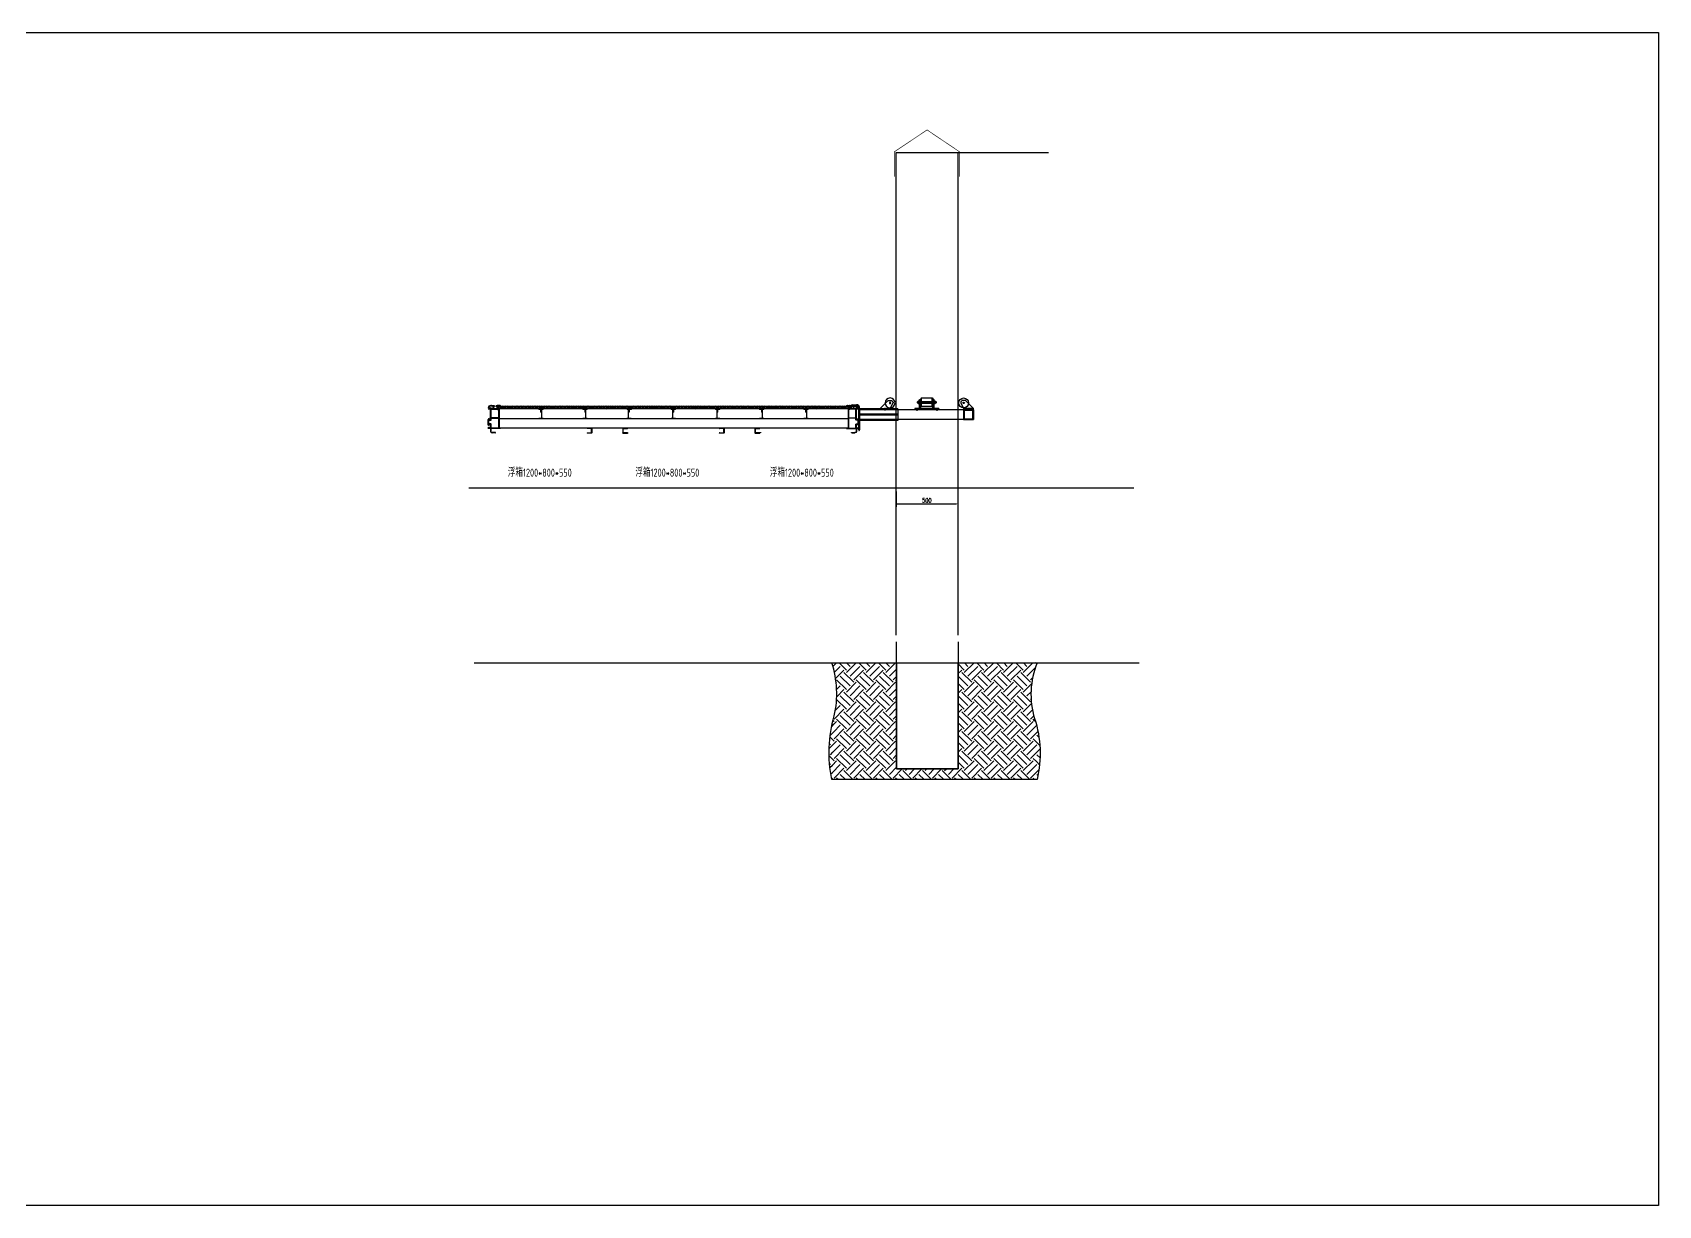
# Model space of a CAD drawing. Header units: millimetres. Extents: x -1714232 to -1367445, y 901519 to 1531173.
# Drawn here: x -1673638 to -1660472, y 914755 to 924259 of the extents above; entities that cross this region are included whole.
import ezdxf

# ---------------------------------------------------------------- set-up
doc = ezdxf.new("R2010")
doc.units = ezdxf.units.MM
doc.header["$LTSCALE"] = 1000
for name, pattern in [('( Border )', [21, 6, -3, 6, -3, 0, -3]), ('CENTER2', [28.575, 19.05, -3.175, 3.175, -3.175]), ('DASHED2', [9.525, 6.35, -3.175])]:
    doc.linetypes.add(name, pattern=pattern)
doc.layers.get('0').update_dxf_attribs({"linetype": 'CONTINUOUS'})
doc.layers.get('DEFPOINTS').update_dxf_attribs({"linetype": 'CONTINUOUS'})
for name, color, linetype in [('_TCH_MASK', 7, 'CONTINUOUS'), ('PUB_DIM', 3, 'CONTINUOUS'), ('ZJ', 251, 'CONTINUOUS'), ('中实线', 1, 'CONTINUOUS'), ('图层5', 6, 'CONTINUOUS'), ('粗实线', 3, 'CONTINUOUS'), ('结构', 1, 'CONTINUOUS')]:
    doc.layers.add(name, color=color, linetype=linetype)
doc.styles.get("Standard").update_dxf_attribs({"font": 'tssdeng.shx', "width": 0.7, "bigfont": 'hztxt.shx'})
doc.styles.add('STANDARD_T3', font='simplex.shx', dxfattribs={"width": 0.7, "bigfont": 'gbcbig.shx'})
doc.dimstyles.new('W&&10', dxfattribs={"dimtxt": 35, "dimasz": 10, "dimexe": 25, "dimexo": 30, "dimgap": 10, "dimtad": 1, "dimdec": 0, "dimzin": 0, "dimdsep": 46, "dimtxsty": 'STANDARD_T3', "dimcen": 0.09, "dimclrd": 1, "dimclre": 1, "dimclrt": 7, "dimazin": 2, "dimtfac": 1, "dimtdec": 0, "dimtix": 1, "dimtmove": 2, "dimatfit": 3, "dimfxl": 100, "dimtolj": 1, "dimtzin": 0, "dimarcsym": 0})

# ---------------------------------------------------------------- blocks, each defined once
blk = doc.blocks.new('A$C49B369EF')
at = {"color": 8}
for p, q in [((4, 203), (21, 203)), ((23, 124), (23, 191))]:
    blk.add_line(p, q, dxfattribs=at)
at = {"color": 3}
for p, q in [((17, 36), (2, 36)), ((19, 34), (19, 12)), ((22, 34), (22, 12)), ((57, 3), (31, 3)), ((58, 2), (58, 1)), ((47, 0), (31, 0)), ((57, 0), (49, 0))]:
    blk.add_line(p, q, dxfattribs=at)
at = {"color": 8, "ltscale": 0.5}
blk.add_arc((21, 201), 2, 0, 90, dxfattribs=at)
at = {"color": 3}
for centre, radius, start, end in [((2, 38), 2, 180, 270), ((17, 34), 2, 0, 90), ((31, 12), 12, 180, 270), ((31, 12), 9, 180, 270), ((57, 2), 1, 0, 90), ((57, 1), 1, 270, 0)]:
    blk.add_arc(centre, radius, start, end, dxfattribs=at)
at = {"color": 3, "ltscale": 0.5}
blk.add_arc((24, 34), 2, 90, 180, dxfattribs=at)
at = {"layer": '中实线', "color": 8, "linetype": 'ByBlock', "ltscale": 0.5}
for p, q in [((4, 203), (4, 203)), ((36, 218), (20, 218)), ((20, 218), (20, 218)), ((23, 199), (23, 201)), ((25, 197), (37, 197)), ((26, 194), (71, 194)), ((39, 199), (39, 215)), ((76, 190), (81, 190)), ((84, 187), (84, 125)), ((4, 76), (4, 101)), ((7, 104), (20, 104)), ((20, 73), (7, 73)), ((23, 107), (23, 117)), ((23, 42), (23, 70)), ((81, 122), (25, 122)), ((25, 119), (81, 119)), ((81, 39), (26, 39)), ((84, 116), (84, 42))]:
    blk.add_line(p, q, dxfattribs=at)
for centre, radius, start, end in [((20, 202), 15.9, 89.8166, 176.4472), ((25, 199), 2, 180, 269.9404), ((26, 191), 3, 90, 180), ((36, 215), 3, 0, 90), ((37, 199), 2, 269.9404, 0), ((71, 192), 2, 11.537, 90), ((76, 193), 3, 191.537, 270), ((81, 187), 3, 0, 90), ((7, 101), 3, 90, 180), ((7, 76), 3, 180, 270), ((20, 107), 3, 270, 0), ((20, 70), 3, 0, 90), ((25, 124), 2, 180, 270), ((25, 117), 2, 90, 180), ((26, 42), 3, 180, 270), ((81, 125), 3, 270, 0), ((81, 116), 3, 0, 90), ((81, 42), 3, 270, 0)]:
    blk.add_arc(centre, radius, start, end, dxfattribs=at)
at = {"layer": '粗实线', "linetype": 'ByBlock', "ltscale": 0.5}
for p, q in [((0, 200), (0, 202)), ((9, 199), (8, 192)), ((17, 200), (10, 200)), ((19, 155), (19, 198)), ((19, 155), (19, 155)), ((19, 111), (19, 154)), ((19, 154), (19, 154)), ((20, 222), (25, 222)), ((25, 222), (22, 222)), ((40, 222), (45, 222)), ((42, 214), (42, 198)), ((44, 215), (50, 215)), ((44, 197), (57, 197)), ((51, 219), (51, 215)), ((57, 197), (57, 197)), ((58, 197), (72, 197)), ((58, 197), (58, 197)), ((65, 215), (65, 219)), ((72, 215), (65, 215)), ((70, 222), (75, 222)), ((73, 198), (73, 214)), ((76, 218), (76, 194)), ((100, 219), (77, 219)), ((77, 193), (86, 193)), ((87, 192), (87, 155)), ((87, 155), (87, 155)), ((87, 154), (87, 154)), ((87, 154), (87, 154)), ((87, 154), (87, 90)), ((90, 222), (93, 222)), ((100, 219), (100, 219)), ((0, 90), (0, 109)), ((0, 89), (0, 90)), ((0, 74), (0, 89)), ((0, 89), (0, 89)), ((0, 64), (0, 74)), ((0, 38), (0, 42)), ((4, 61), (3, 61)), ((3, 47), (4, 47)), ((4, 68), (4, 62)), ((4, 47), (4, 40)), ((18, 69), (5, 69)), ((8, 117), (9, 110)), ((10, 109), (17, 109)), ((19, 55), (19, 68)), ((19, 55), (19, 55)), ((19, 40), (19, 54)), ((19, 54), (19, 54)), ((99, 36), (24, 36)), ((87, 90), (87, 89)), ((87, 89), (87, 89)), ((87, 89), (87, 39)), ((88, 39), (99, 39)), ((100, 38), (100, 37))]:
    blk.add_line(p, q, dxfattribs=at)
at = {"layer": '粗实线', "color": 3, "linetype": 'ByBlock', "ltscale": 0.5}
for p, q in [((5, 39), (18, 39)), ((48, 0), (48, 0)), ((48, 0), (48, 0))]:
    blk.add_line(p, q, dxfattribs=at)
at = {"layer": '粗实线', "linetype": 'ByBlock', "ltscale": 0.5}
for centre, radius, start, end in [((20, 202), 20, 90, 180), ((10, 200), 9.84, 179.7094, 251.9861), ((7, 192), 1, 270, 349.7), ((10, 199), 1, 90, 169.7), ((17, 198), 2, 360, 90), ((19, 154), 0.2, 315, 45), ((19, 155), 0.2, 180, 225), ((19, 154), 0.2, 135, 180), ((44, 214), 1, 90, 180), ((44, 198), 1, 180, 270), ((45, 215), 6.6, 38.3047, 92.8074), ((50, 215), 0.2, 270, 0.2741), ((57, 197), 0.2, 45, 90), ((58, 197), 0.2, 225, 315), ((58, 197), 0.2, 90, 135), ((70, 215), 6.6, 87.1926, 141.6953), ((65, 215), 0.2, 180, 270), ((72, 214), 1, 0, 90), ((72, 198), 1, 270, 0), ((77, 218), 1, 90, 180), ((77, 194), 1, 180, 270), ((86, 192), 1, 0, 90), ((87, 155), 0.2, 315, 0), ((87, 154), 0.2, 135, 225), ((87, 154), 0.2, 360, 45), ((92, 208), 13.8, 54.8394, 92.3815), ((100, 219), 0.2, 270, 0), ((10, 109), 10.1, 110.0422, 179.7055), ((0, 90), 0.2, 180, 225), ((0, 89), 0.2, 135, 180), ((0, 89), 0.2, 315, 45), ((3, 64), 2.5, 180, 270), ((7, 42), 6.6, 128.3047, 182.8074), ((5, 68), 1, 90, 180), ((4, 62), 0.2, 270, 0), ((4, 47), 0.2, 0, 90), ((5, 40), 1, 180, 270), ((7, 117), 1.03, 10.8147, 98.718), ((10, 110), 1, 190.3, 270), ((17, 111), 2, 270, 0), ((18, 68), 1, 0, 90), ((18, 40), 1, 270, 0), ((19, 54), 0.2, 315, 45), ((19, 55), 0.2, 180, 225), ((19, 54), 0.2, 135, 180), ((87, 90), 0.2, 315, 0), ((87, 89), 0.2, 135, 225), ((87, 89), 0.2, 360, 45), ((87, 39), 0.5, 90, 0), ((99, 38), 1, 0, 90), ((99, 37), 1, 270, 0)]:
    blk.add_arc(centre, radius, start, end, dxfattribs=at)
at = {"layer": '粗实线', "color": 3, "linetype": 'ByBlock', "ltscale": 0.5}
for centre, start, end in [((47, 0), 270, 315), ((49, 0), 225, 270), ((48, 0), 45, 135)]:
    blk.add_arc(centre, 0.2, start, end, dxfattribs=at)
at = {"layer": '结构', "color": 3, "linetype": 'ByBlock', "ltscale": 0.5}
for p, q in [((25, 222), (25, 221)), ((25, 221), (26, 222)), ((26, 222), (27, 222)), ((27, 222), (27, 221)), ((27, 221), (28, 222)), ((28, 222), (29, 222)), ((29, 222), (29, 221)), ((29, 221), (30, 222)), ((30, 222), (31, 222)), ((31, 222), (31, 221)), ((31, 221), (32, 222)), ((32, 222), (33, 222)), ((33, 222), (33, 221)), ((33, 221), (34, 222)), ((34, 222), (35, 222)), ((35, 222), (35, 221)), ((35, 221), (36, 222)), ((36, 222), (37, 222)), ((37, 222), (37, 221)), ((37, 221), (38, 222)), ((38, 222), (39, 222)), ((39, 222), (39, 221)), ((39, 221), (40, 222)), ((40, 222), (42, 222)), ((75, 222), (73, 222)), ((76, 221), (75, 222)), ((77, 222), (76, 222)), ((76, 222), (76, 221)), ((78, 221), (77, 222)), ((79, 222), (78, 222)), ((78, 222), (78, 221)), ((80, 221), (79, 222)), ((81, 222), (80, 222)), ((80, 222), (80, 221)), ((82, 221), (81, 222)), ((83, 222), (82, 222)), ((82, 222), (82, 221)), ((84, 221), (83, 222)), ((85, 222), (84, 222)), ((84, 222), (84, 221)), ((86, 221), (85, 222)), ((87, 222), (86, 222)), ((86, 222), (86, 221)), ((88, 221), (87, 222)), ((89, 222), (88, 222)), ((88, 222), (88, 221)), ((90, 221), (89, 222)), ((90, 222), (90, 221))]:
    blk.add_line(p, q, dxfattribs=at)
for centre, start, end in [((25, 222), 45, 90), ((25, 222), 225, 315), ((26, 222), 90, 135), ((27, 222), 45, 90), ((27, 222), 225, 315), ((28, 222), 90, 135), ((29, 222), 45, 90), ((29, 222), 225, 315), ((30, 222), 90, 135), ((31, 222), 45, 90), ((31, 222), 225, 315), ((32, 222), 90, 135), ((33, 222), 45, 90), ((33, 222), 225, 315), ((34, 222), 90, 135), ((35, 222), 45, 90), ((35, 222), 225, 315), ((36, 222), 90, 135), ((37, 222), 45, 90), ((37, 222), 225, 315), ((38, 222), 90, 135), ((39, 222), 45, 90), ((39, 222), 225, 315), ((40, 222), 90, 135), ((75, 222), 45, 90), ((76, 222), 90, 135), ((76, 222), 225, 315), ((77, 222), 45, 90), ((78, 222), 90, 135), ((78, 222), 225, 315), ((79, 222), 45, 90), ((80, 222), 90, 135), ((80, 222), 225, 315), ((81, 222), 45, 90), ((82, 222), 90, 135), ((82, 222), 225, 315), ((83, 222), 45, 90), ((84, 222), 90, 135), ((84, 222), 225, 315), ((85, 222), 45, 90), ((86, 222), 90, 135), ((86, 222), 225, 315), ((87, 222), 45, 90), ((88, 222), 90, 135), ((88, 222), 225, 315), ((89, 222), 45, 90), ((90, 222), 90, 135), ((90, 222), 225, 315)]:
    blk.add_arc(centre, 0.2, start, end, dxfattribs=at)
blk = doc.blocks.new('A$C4B927DFE')
at = {"color": 0, "lineweight": 5}
for p, q in [((-57, 44), (-55, 44)), ((-54, 64), (-54, 66)), ((-41, 67), (-41, 68))]:
    blk.add_line(p, q, dxfattribs=at)
at = {"color": 0, "lineweight": 0, "ltscale": 0.5}
blk.add_arc((-57, 48), 4.07, 190.1528, 265.2718, dxfattribs=at)
at = {"layer": '结构', "color": 0, "linetype": 'ByBlock', "lineweight": 0, "ltscale": 0.5}
for p, q in [((-76, 68), (-76, 67)), ((-60, 69), (-75, 69)), ((-75, 66), (-62, 66)), ((-61, 65), (-61, 47)), ((-57, 64), (-58, 64)), ((-58, 64), (-57, 64)), ((-58, 62), (-57, 63)), ((-57, 62), (-58, 62)), ((-57, 60), (-58, 61)), ((-58, 61), (-57, 61)), ((-57, 59), (-58, 59)), ((-58, 59), (-57, 59)), ((-57, 57), (-58, 57)), ((-58, 57), (-57, 57)), ((-57, 55), (-58, 55)), ((-58, 55), (-57, 55)), ((-58, 53), (-57, 54)), ((-57, 53), (-58, 53)), ((-57, 51), (-58, 52)), ((-58, 52), (-57, 52)), ((-57, 64), (-57, 66)), ((-57, 63), (-57, 64)), ((-57, 61), (-57, 62)), ((-57, 59), (-57, 60)), ((-57, 57), (-57, 59)), ((-57, 55), (-57, 57)), ((-57, 54), (-57, 55)), ((-57, 52), (-57, 53)), ((-57, 53), (-57, 53)), ((-57, 50), (-57, 51)), ((-54, 63), (-54, 64)), ((-54, 64), (-53, 64)), ((-53, 64), (-54, 64)), ((-53, 62), (-54, 63)), ((-54, 62), (-54, 62)), ((-54, 62), (-53, 62)), ((-53, 62), (-54, 61)), ((-54, 62), (-53, 62)), ((-54, 61), (-54, 60)), ((-54, 60), (-53, 60)), ((-53, 60), (-54, 60)), ((-54, 60), (-54, 58)), ((-54, 58), (-53, 58)), ((-53, 58), (-54, 58)), ((-54, 58), (-54, 57)), ((-54, 57), (-53, 56)), ((-53, 56), (-54, 56)), ((-54, 56), (-54, 55)), ((-54, 55), (-53, 54)), ((-53, 54), (-54, 54)), ((-54, 54), (-54, 53)), ((-54, 53), (-53, 53)), ((-53, 53), (-54, 52)), ((-54, 52), (-54, 51)), ((-54, 51), (-53, 51)), ((-53, 51), (-54, 51)), ((-54, 51), (-54, 50)), ((-54, -3), (-54, 43)), ((-51, 69), (-42, 69)), ((-51, -3), (-51, 65)), ((-42, 66), (-50, 66)), ((-76, -5), (-76, -7)), ((-55, -4), (-75, -4)), ((-75, -7), (-41, -7)), ((-41, -4), (-50, -4)), ((-41, -7), (-41, -5))]:
    blk.add_line(p, q, dxfattribs=at)
for centre, radius, start, end in [((-75, 68), 1, 90, 180), ((-75, 67), 1, 180, 270), ((-62, 65), 1, 0, 90), ((-60, 66), 3, 360, 90.0017), ((-56, 50), 1.75, 180, 0), ((-55, 43), 1, 0, 90), ((-51, 66), 3, 89.9983, 180), ((-50, 65), 1, 90, 180), ((-42, 68), 1, 0, 90), ((-42, 67), 1, 270, 360), ((-75, -5), 0.5, 90, 180), ((-75, -7), 0.5, 180, 270), ((-55, -3), 1, 270, 0), ((-50, -3), 1, 180, 270), ((-41, -5), 0.5, 0, 90), ((-41, -7), 0.5, 270, 0)]:
    blk.add_arc(centre, radius, start, end, dxfattribs=at)
blk = doc.blocks.new('555')
at = {"color": 31}
for p, q in [((447974, -94563), (450813, -94563)), ((447974, -94586), (447974, -94563)), ((447974, -94573), (447980, -94567)), ((447984, -94586), (447974, -94576)), ((450813, -94586), (447974, -94586)), ((447994, -94581), (447975, -94563)), ((447975, -94586), (447980, -94581)), ((447987, -94574), (447998, -94563)), ((447994, -94567), (447990, -94563)), ((447990, -94586), (448009, -94567)), ((448013, -94586), (448001, -94574)), ((448023, -94581), (448004, -94563)), ((448004, -94586), (448009, -94581)), ((448023, -94581), (448008, -94566)), ((448008, -94568), (448009, -94567)), ((448008, -94582), (448009, -94581)), ((448013, -94586), (448008, -94581)), ((448016, -94574), (448027, -94563)), ((448016, -94574), (448027, -94563)), ((448023, -94567), (448019, -94563)), ((448023, -94567), (448019, -94563)), ((448019, -94586), (448037, -94567)), ((448019, -94586), (448037, -94567)), ((448042, -94586), (448030, -94574)), ((448042, -94586), (448030, -94574)), ((448052, -94581), (448033, -94563)), ((448052, -94581), (448033, -94563)), ((448033, -94586), (448037, -94581)), ((448033, -94586), (448037, -94581)), ((448044, -94574), (448056, -94563)), ((448052, -94567), (448047, -94563)), ((448052, -94567), (448047, -94563)), ((448047, -94586), (448066, -94567)), ((448070, -94586), (448059, -94574)), ((448080, -94581), (448062, -94563)), ((448062, -94586), (448066, -94581)), ((448080, -94581), (448065, -94566)), ((448065, -94568), (448066, -94567)), ((448065, -94582), (448066, -94581)), ((448070, -94586), (448065, -94581)), ((448073, -94574), (448085, -94563)), ((448073, -94574), (448085, -94563)), ((448080, -94567), (448076, -94563)), ((448080, -94567), (448076, -94563)), ((448076, -94586), (448095, -94567)), ((448076, -94586), (448095, -94567)), ((448099, -94586), (448088, -94574)), ((448099, -94586), (448088, -94574)), ((448109, -94581), (448090, -94563)), ((448109, -94581), (448090, -94563)), ((448090, -94586), (448095, -94581)), ((448090, -94586), (448095, -94581)), ((448102, -94574), (448113, -94563)), ((448109, -94567), (448105, -94563)), ((448109, -94567), (448105, -94563)), ((448105, -94586), (448123, -94567)), ((448128, -94586), (448116, -94574)), ((448138, -94581), (448119, -94563)), ((448119, -94586), (448123, -94581)), ((448131, -94574), (448142, -94563)), ((448138, -94567), (448134, -94563)), ((448134, -94586), (448152, -94567)), ((448157, -94586), (448145, -94574)), ((448167, -94581), (448148, -94563)), ((448148, -94586), (448152, -94581)), ((448159, -94574), (448171, -94563)), ((448167, -94567), (448162, -94563)), ((448162, -94586), (448181, -94567)), ((448185, -94586), (448174, -94574)), ((448195, -94581), (448177, -94563)), ((448177, -94586), (448181, -94581)), ((448188, -94574), (448200, -94563)), ((448195, -94567), (448191, -94563)), ((448191, -94586), (448210, -94567)), ((448214, -94586), (448202, -94574)), ((448224, -94581), (448205, -94563)), ((448205, -94586), (448210, -94581)), ((448217, -94574), (448228, -94563)), ((448224, -94567), (448220, -94563)), ((448220, -94586), (448238, -94567)), ((448243, -94586), (448231, -94574)), ((448253, -94581), (448234, -94563)), ((448234, -94586), (448238, -94581)), ((448246, -94574), (448257, -94563)), ((448253, -94567), (448248, -94563)), ((448248, -94586), (448267, -94567)), ((448271, -94586), (448260, -94574)), ((448282, -94581), (448263, -94563)), ((448263, -94586), (448267, -94581)), ((448274, -94574), (448286, -94563)), ((448282, -94567), (448277, -94563)), ((448277, -94586), (448296, -94567)), ((448300, -94586), (448289, -94574)), ((448310, -94581), (448292, -94563)), ((448292, -94586), (448296, -94581)), ((448303, -94574), (448315, -94563)), ((448310, -94567), (448306, -94563)), ((448306, -94586), (448325, -94567)), ((448329, -94586), (448317, -94574)), ((448339, -94581), (448320, -94563)), ((448320, -94586), (448325, -94581)), ((448332, -94574), (448343, -94563)), ((448339, -94567), (448335, -94563)), ((448335, -94586), (448353, -94567)), ((448358, -94586), (448346, -94574)), ((448368, -94581), (448349, -94563)), ((448349, -94586), (448353, -94581)), ((448361, -94574), (448372, -94563)), ((448368, -94567), (448363, -94563)), ((448363, -94586), (448382, -94567)), ((448386, -94586), (448375, -94574)), ((448396, -94581), (448378, -94563)), ((448378, -94586), (448382, -94581)), ((448389, -94574), (448401, -94563)), ((448396, -94567), (448392, -94563)), ((448392, -94586), (448411, -94567)), ((448415, -94586), (448404, -94574)), ((448425, -94581), (448407, -94563)), ((448407, -94586), (448411, -94581)), ((448418, -94574), (448430, -94563)), ((448425, -94567), (448421, -94563)), ((448421, -94586), (448440, -94567)), ((448444, -94586), (448432, -94574)), ((448454, -94581), (448435, -94563)), ((448435, -94586), (448440, -94581)), ((448447, -94574), (448458, -94563)), ((448454, -94567), (448450, -94563)), ((448450, -94586), (448468, -94567)), ((448473, -94586), (448461, -94574)), ((448483, -94581), (448464, -94563)), ((448464, -94586), (448468, -94581)), ((448475, -94574), (448487, -94563)), ((448483, -94567), (448478, -94563)), ((448478, -94586), (448497, -94567)), ((448501, -94586), (448490, -94574)), ((448511, -94581), (448493, -94563)), ((448493, -94586), (448497, -94581)), ((448504, -94574), (448516, -94563)), ((448511, -94567), (448507, -94563)), ((448507, -94586), (448526, -94567)), ((448530, -94586), (448519, -94574)), ((448540, -94581), (448521, -94563)), ((448521, -94586), (448526, -94581)), ((448533, -94574), (448544, -94563)), ((448540, -94567), (448536, -94563)), ((448536, -94586), (448555, -94567)), ((448559, -94586), (448547, -94574)), ((448569, -94581), (448550, -94563)), ((448550, -94586), (448555, -94581)), ((448562, -94574), (448573, -94563)), ((448569, -94567), (448565, -94563)), ((448565, -94586), (448583, -94567)), ((448588, -94586), (448576, -94574)), ((448598, -94581), (448579, -94563)), ((448579, -94586), (448583, -94581)), ((448590, -94574), (448602, -94563)), ((448598, -94567), (448593, -94563)), ((448593, -94586), (448612, -94567)), ((448616, -94586), (448605, -94574)), ((448626, -94581), (448608, -94563)), ((448608, -94586), (448612, -94581)), ((448619, -94574), (448631, -94563)), ((448626, -94567), (448622, -94563)), ((448622, -94586), (448641, -94567)), ((448645, -94586), (448634, -94574)), ((448655, -94581), (448636, -94563)), ((448636, -94586), (448641, -94581)), ((448648, -94574), (448659, -94563)), ((448655, -94567), (448651, -94563)), ((448651, -94586), (448669, -94567)), ((448674, -94586), (448662, -94574)), ((448684, -94581), (448665, -94563)), ((448665, -94586), (448669, -94581)), ((448677, -94574), (448688, -94563)), ((448684, -94567), (448680, -94563)), ((448680, -94586), (448698, -94567)), ((448703, -94586), (448691, -94574)), ((448713, -94581), (448694, -94563)), ((448694, -94586), (448698, -94581)), ((448705, -94574), (448717, -94563)), ((448713, -94567), (448708, -94563)), ((448708, -94586), (448727, -94567)), ((448731, -94586), (448720, -94574)), ((448741, -94581), (448723, -94563)), ((448723, -94586), (448727, -94581)), ((448734, -94574), (448746, -94563)), ((448741, -94567), (448737, -94563)), ((448737, -94586), (448756, -94567)), ((448760, -94586), (448748, -94574)), ((448770, -94581), (448751, -94563)), ((448751, -94586), (448756, -94581)), ((448763, -94574), (448774, -94563)), ((448770, -94567), (448766, -94563)), ((448766, -94586), (448784, -94567)), ((448789, -94586), (448777, -94574)), ((448799, -94581), (448780, -94563)), ((448780, -94586), (448784, -94581)), ((448792, -94574), (448803, -94563)), ((448799, -94567), (448794, -94563)), ((448794, -94586), (448813, -94567)), ((448817, -94586), (448806, -94574)), ((448828, -94581), (448809, -94563)), ((448809, -94586), (448813, -94581)), ((448820, -94574), (448832, -94563)), ((448828, -94567), (448823, -94563)), ((448823, -94586), (448842, -94567)), ((448846, -94586), (448835, -94574)), ((448856, -94581), (448838, -94563)), ((448838, -94586), (448842, -94581)), ((448849, -94574), (448861, -94563)), ((448856, -94567), (448852, -94563)), ((448852, -94586), (448871, -94567)), ((448875, -94586), (448863, -94574)), ((448885, -94581), (448866, -94563)), ((448866, -94586), (448871, -94581)), ((448878, -94574), (448889, -94563)), ((448885, -94567), (448881, -94563)), ((448881, -94586), (448899, -94567)), ((448904, -94586), (448892, -94574)), ((448914, -94581), (448895, -94563)), ((448895, -94586), (448899, -94581)), ((448907, -94574), (448918, -94563)), ((448914, -94567), (448909, -94563)), ((448909, -94586), (448928, -94567)), ((448932, -94586), (448921, -94574)), ((448942, -94581), (448924, -94563)), ((448924, -94586), (448928, -94581)), ((448935, -94574), (448947, -94563)), ((448942, -94567), (448938, -94563)), ((448938, -94586), (448957, -94567)), ((448961, -94586), (448950, -94574)), ((448971, -94581), (448953, -94563)), ((448953, -94586), (448957, -94581)), ((448964, -94574), (448976, -94563)), ((448971, -94567), (448967, -94563)), ((448967, -94586), (448986, -94567)), ((448990, -94586), (448978, -94574)), ((449000, -94581), (448981, -94563)), ((448981, -94586), (448986, -94581)), ((448993, -94574), (449004, -94563)), ((449000, -94567), (448996, -94563)), ((448996, -94586), (449014, -94567)), ((449019, -94586), (449007, -94574)), ((449029, -94581), (449010, -94563)), ((449010, -94586), (449014, -94581)), ((449021, -94574), (449033, -94563)), ((449029, -94567), (449024, -94563)), ((449024, -94586), (449043, -94567)), ((449047, -94586), (449036, -94574)), ((449057, -94581), (449039, -94563)), ((449039, -94586), (449043, -94581)), ((449050, -94574), (449062, -94563)), ((449057, -94567), (449053, -94563)), ((449053, -94586), (449072, -94567)), ((449076, -94586), (449065, -94574)), ((449086, -94581), (449067, -94563)), ((449067, -94586), (449072, -94581)), ((449079, -94574), (449090, -94563)), ((449086, -94567), (449082, -94563)), ((449082, -94586), (449101, -94567)), ((449105, -94586), (449093, -94574)), ((449115, -94581), (449096, -94563)), ((449096, -94586), (449101, -94581)), ((449108, -94574), (449119, -94563)), ((449115, -94567), (449111, -94563)), ((449111, -94586), (449129, -94567)), ((449134, -94586), (449122, -94574)), ((449144, -94581), (449125, -94563)), ((449125, -94586), (449129, -94581)), ((449136, -94574), (449148, -94563)), ((449144, -94567), (449139, -94563)), ((449139, -94586), (449158, -94567)), ((449162, -94586), (449151, -94574)), ((449172, -94581), (449154, -94563)), ((449154, -94586), (449158, -94581)), ((449165, -94574), (449177, -94563)), ((449172, -94567), (449168, -94563)), ((449168, -94586), (449187, -94567)), ((449191, -94586), (449180, -94574)), ((449201, -94581), (449182, -94563)), ((449182, -94586), (449187, -94581)), ((449194, -94574), (449205, -94563)), ((449201, -94567), (449197, -94563)), ((449197, -94586), (449215, -94567)), ((449220, -94586), (449208, -94574)), ((449230, -94581), (449211, -94563)), ((449211, -94586), (449215, -94581)), ((449223, -94574), (449234, -94563)), ((449230, -94567), (449226, -94563)), ((449226, -94586), (449244, -94567)), ((449249, -94586), (449237, -94574)), ((449259, -94581), (449240, -94563)), ((449240, -94586), (449244, -94581)), ((449251, -94574), (449263, -94563)), ((449259, -94567), (449254, -94563)), ((449254, -94586), (449273, -94567)), ((449277, -94586), (449266, -94574)), ((449287, -94581), (449269, -94563)), ((449269, -94586), (449273, -94581)), ((449280, -94574), (449292, -94563)), ((449287, -94567), (449283, -94563)), ((449283, -94586), (449302, -94567)), ((449306, -94586), (449294, -94574)), ((449316, -94581), (449297, -94563)), ((449297, -94586), (449302, -94581)), ((449309, -94574), (449320, -94563)), ((449316, -94567), (449312, -94563)), ((449312, -94586), (449330, -94567)), ((449335, -94586), (449323, -94574)), ((449345, -94581), (449326, -94563)), ((449326, -94586), (449330, -94581)), ((449338, -94574), (449349, -94563)), ((449345, -94567), (449340, -94563)), ((449340, -94586), (449359, -94567)), ((449363, -94586), (449352, -94574)), ((449374, -94581), (449355, -94563)), ((449355, -94586), (449359, -94581)), ((449366, -94574), (449378, -94563)), ((449374, -94567), (449369, -94563)), ((449369, -94586), (449388, -94567)), ((449392, -94586), (449381, -94574)), ((449402, -94581), (449384, -94563)), ((449384, -94586), (449388, -94581)), ((449395, -94574), (449407, -94563)), ((449402, -94567), (449398, -94563)), ((449398, -94586), (449417, -94567)), ((449421, -94586), (449409, -94574)), ((449431, -94581), (449412, -94563)), ((449412, -94586), (449417, -94581)), ((449424, -94574), (449435, -94563)), ((449431, -94567), (449427, -94563)), ((449427, -94586), (449445, -94567)), ((449450, -94586), (449438, -94574)), ((449460, -94581), (449441, -94563)), ((449441, -94586), (449445, -94581)), ((449453, -94574), (449464, -94563)), ((449460, -94567), (449455, -94563)), ((449455, -94586), (449474, -94567)), ((449478, -94586), (449467, -94574)), ((449488, -94581), (449470, -94563)), ((449470, -94586), (449474, -94581)), ((449481, -94574), (449493, -94563)), ((449488, -94567), (449484, -94563)), ((449484, -94586), (449503, -94567)), ((449507, -94586), (449496, -94574)), ((449517, -94581), (449499, -94563)), ((449499, -94586), (449503, -94581)), ((449510, -94574), (449522, -94563)), ((449517, -94567), (449513, -94563)), ((449513, -94586), (449532, -94567)), ((449536, -94586), (449524, -94574)), ((449546, -94581), (449527, -94563)), ((449527, -94586), (449532, -94581)), ((449539, -94574), (449550, -94563)), ((449546, -94567), (449542, -94563)), ((449542, -94586), (449560, -94567)), ((449565, -94586), (449553, -94574)), ((449575, -94581), (449556, -94563)), ((449556, -94586), (449560, -94581)), ((449567, -94574), (449579, -94563)), ((449575, -94567), (449570, -94563)), ((449570, -94586), (449589, -94567)), ((449593, -94586), (449582, -94574)), ((449603, -94581), (449585, -94563)), ((449585, -94586), (449589, -94581)), ((449596, -94574), (449608, -94563)), ((449603, -94567), (449599, -94563)), ((449599, -94586), (449618, -94567)), ((449622, -94586), (449611, -94574)), ((449632, -94581), (449613, -94563)), ((449613, -94586), (449618, -94581)), ((449625, -94574), (449636, -94563)), ((449632, -94567), (449628, -94563)), ((449628, -94586), (449647, -94567)), ((449651, -94586), (449639, -94574)), ((449661, -94581), (449642, -94563)), ((449642, -94586), (449647, -94581)), ((449654, -94574), (449665, -94563)), ((449661, -94567), (449657, -94563)), ((449657, -94586), (449675, -94567)), ((449680, -94586), (449668, -94574)), ((449690, -94581), (449671, -94563)), ((449671, -94586), (449675, -94581)), ((449682, -94574), (449694, -94563)), ((449690, -94567), (449685, -94563)), ((449685, -94586), (449704, -94567)), ((449708, -94586), (449697, -94574)), ((449718, -94581), (449700, -94563)), ((449700, -94586), (449704, -94581)), ((449711, -94574), (449723, -94563)), ((449718, -94567), (449714, -94563)), ((449714, -94586), (449733, -94567)), ((449737, -94586), (449726, -94574)), ((449747, -94581), (449728, -94563)), ((449728, -94586), (449733, -94581)), ((449740, -94574), (449751, -94563)), ((449747, -94567), (449743, -94563)), ((449743, -94586), (449761, -94567)), ((449766, -94586), (449754, -94574)), ((449776, -94581), (449757, -94563)), ((449757, -94586), (449761, -94581)), ((449769, -94574), (449780, -94563)), ((449776, -94567), (449772, -94563)), ((449772, -94586), (449790, -94567)), ((449795, -94586), (449783, -94574)), ((449805, -94581), (449786, -94563)), ((449786, -94586), (449790, -94581)), ((449797, -94574), (449809, -94563)), ((449805, -94567), (449800, -94563)), ((449800, -94586), (449819, -94567)), ((449823, -94586), (449812, -94574)), ((449833, -94581), (449815, -94563)), ((449815, -94586), (449819, -94581)), ((449826, -94574), (449838, -94563)), ((449833, -94567), (449829, -94563)), ((449829, -94586), (449848, -94567)), ((449852, -94586), (449840, -94574)), ((449862, -94581), (449843, -94563)), ((449843, -94586), (449848, -94581)), ((449855, -94574), (449866, -94563)), ((449862, -94567), (449858, -94563)), ((449858, -94586), (449876, -94567)), ((449881, -94586), (449869, -94574)), ((449891, -94581), (449872, -94563)), ((449872, -94586), (449876, -94581)), ((449884, -94574), (449895, -94563)), ((449891, -94567), (449886, -94563)), ((449886, -94586), (449905, -94567)), ((449909, -94586), (449898, -94574)), ((449920, -94581), (449901, -94563)), ((449901, -94586), (449905, -94581)), ((449912, -94574), (449924, -94563)), ((449920, -94567), (449915, -94563)), ((449915, -94586), (449934, -94567)), ((449938, -94586), (449927, -94574)), ((449948, -94581), (449930, -94563)), ((449930, -94586), (449934, -94581)), ((449941, -94574), (449953, -94563)), ((449948, -94567), (449944, -94563)), ((449944, -94586), (449963, -94567)), ((449967, -94586), (449955, -94574)), ((449977, -94581), (449958, -94563)), ((449958, -94586), (449963, -94581)), ((449970, -94574), (449981, -94563)), ((449977, -94567), (449973, -94563)), ((449973, -94586), (449991, -94567)), ((449996, -94586), (449984, -94574)), ((450006, -94581), (449987, -94563)), ((449987, -94586), (449991, -94581)), ((449999, -94574), (450010, -94563)), ((450006, -94567), (450001, -94563)), ((450001, -94586), (450020, -94567)), ((450024, -94586), (450013, -94574)), ((450034, -94581), (450016, -94563)), ((450016, -94586), (450020, -94581)), ((450027, -94574), (450039, -94563)), ((450034, -94567), (450030, -94563)), ((450030, -94586), (450049, -94567)), ((450053, -94586), (450042, -94574)), ((450063, -94581), (450045, -94563)), ((450045, -94586), (450049, -94581)), ((450056, -94574), (450068, -94563)), ((450063, -94567), (450059, -94563)), ((450059, -94586), (450078, -94567)), ((450082, -94586), (450070, -94574)), ((450092, -94581), (450073, -94563)), ((450073, -94586), (450078, -94581)), ((450085, -94574), (450096, -94563)), ((450092, -94567), (450088, -94563)), ((450088, -94586), (450106, -94567)), ((450111, -94586), (450099, -94574)), ((450121, -94581), (450102, -94563)), ((450102, -94586), (450106, -94581)), ((450113, -94574), (450125, -94563)), ((450121, -94567), (450116, -94563)), ((450116, -94586), (450135, -94567)), ((450139, -94586), (450128, -94574)), ((450149, -94581), (450131, -94563)), ((450131, -94586), (450135, -94581)), ((450142, -94574), (450154, -94563)), ((450149, -94567), (450145, -94563)), ((450145, -94586), (450164, -94567)), ((450168, -94586), (450157, -94574)), ((450168, -94586), (450157, -94574)), ((450173, -94576), (450159, -94563)), ((450178, -94581), (450159, -94563)), ((450159, -94586), (450164, -94581)), ((450159, -94586), (450164, -94581)), ((450171, -94574), (450182, -94563)), ((450171, -94574), (450173, -94573)), ((450178, -94567), (450174, -94563)), ((450174, -94586), (450193, -94567)), ((450197, -94586), (450185, -94574)), ((450207, -94581), (450188, -94563)), ((450188, -94586), (450193, -94581)), ((450200, -94574), (450211, -94563)), ((450207, -94567), (450203, -94563)), ((450203, -94586), (450221, -94567)), ((450226, -94586), (450214, -94574)), ((450236, -94581), (450217, -94563)), ((450217, -94586), (450221, -94581)), ((450228, -94574), (450240, -94563)), ((450236, -94567), (450231, -94563)), ((450231, -94586), (450250, -94567)), ((450254, -94586), (450243, -94574)), ((450264, -94581), (450246, -94563)), ((450246, -94586), (450250, -94581)), ((450257, -94574), (450269, -94563)), ((450264, -94567), (450260, -94563)), ((450260, -94586), (450279, -94567)), ((450283, -94586), (450272, -94574)), ((450293, -94581), (450274, -94563)), ((450274, -94586), (450279, -94581)), ((450286, -94574), (450297, -94563)), ((450293, -94567), (450289, -94563)), ((450289, -94586), (450307, -94567)), ((450312, -94586), (450300, -94574)), ((450322, -94581), (450303, -94563)), ((450303, -94586), (450307, -94581)), ((450315, -94574), (450326, -94563)), ((450322, -94567), (450318, -94563)), ((450318, -94586), (450336, -94567)), ((450341, -94586), (450329, -94574)), ((450351, -94581), (450332, -94563)), ((450332, -94586), (450336, -94581)), ((450343, -94574), (450355, -94563)), ((450351, -94567), (450346, -94563)), ((450346, -94586), (450365, -94567)), ((450369, -94586), (450358, -94574)), ((450379, -94581), (450361, -94563)), ((450361, -94586), (450365, -94581)), ((450372, -94574), (450384, -94563)), ((450379, -94567), (450375, -94563)), ((450375, -94586), (450394, -94567)), ((450398, -94586), (450386, -94574)), ((450408, -94581), (450389, -94563)), ((450389, -94586), (450394, -94581)), ((450401, -94574), (450412, -94563)), ((450408, -94567), (450404, -94563)), ((450404, -94586), (450422, -94567)), ((450427, -94586), (450415, -94574)), ((450437, -94581), (450418, -94563)), ((450418, -94586), (450422, -94581)), ((450430, -94574), (450441, -94563)), ((450437, -94567), (450432, -94563)), ((450432, -94586), (450451, -94567)), ((450455, -94586), (450444, -94574)), ((450466, -94581), (450447, -94563)), ((450447, -94586), (450451, -94581)), ((450458, -94574), (450470, -94563)), ((450466, -94567), (450461, -94563)), ((450461, -94586), (450480, -94567)), ((450484, -94586), (450473, -94574)), ((450494, -94581), (450476, -94563)), ((450476, -94586), (450480, -94581)), ((450487, -94574), (450499, -94563)), ((450494, -94567), (450490, -94563)), ((450490, -94586), (450509, -94567)), ((450513, -94586), (450501, -94574)), ((450523, -94581), (450504, -94563)), ((450504, -94586), (450509, -94581)), ((450516, -94574), (450527, -94563)), ((450523, -94567), (450519, -94563)), ((450519, -94586), (450537, -94567)), ((450542, -94586), (450530, -94574)), ((450552, -94581), (450533, -94563)), ((450533, -94586), (450537, -94581)), ((450545, -94574), (450556, -94563)), ((450552, -94567), (450547, -94563)), ((450547, -94586), (450566, -94567)), ((450570, -94586), (450559, -94574)), ((450580, -94581), (450562, -94563)), ((450562, -94586), (450566, -94581)), ((450573, -94574), (450585, -94563)), ((450580, -94567), (450576, -94563)), ((450576, -94586), (450595, -94567)), ((450599, -94586), (450588, -94574)), ((450609, -94581), (450591, -94563)), ((450591, -94586), (450595, -94581)), ((450602, -94574), (450614, -94563)), ((450609, -94567), (450605, -94563)), ((450605, -94586), (450624, -94567)), ((450628, -94586), (450616, -94574)), ((450638, -94581), (450619, -94563)), ((450619, -94586), (450624, -94581)), ((450631, -94574), (450642, -94563)), ((450638, -94567), (450634, -94563)), ((450634, -94586), (450652, -94567)), ((450657, -94586), (450645, -94574)), ((450667, -94581), (450648, -94563)), ((450648, -94586), (450652, -94581)), ((450659, -94574), (450671, -94563)), ((450667, -94567), (450662, -94563)), ((450662, -94586), (450681, -94567)), ((450685, -94586), (450674, -94574)), ((450695, -94581), (450677, -94563)), ((450677, -94586), (450681, -94581)), ((450688, -94574), (450700, -94563)), ((450695, -94567), (450691, -94563)), ((450691, -94586), (450710, -94567)), ((450714, -94586), (450703, -94574)), ((450724, -94581), (450705, -94563)), ((450705, -94586), (450710, -94581)), ((450717, -94574), (450728, -94563)), ((450724, -94567), (450720, -94563)), ((450720, -94586), (450739, -94567)), ((450743, -94586), (450731, -94574)), ((450753, -94581), (450734, -94563)), ((450734, -94586), (450739, -94581)), ((450746, -94574), (450757, -94563)), ((450753, -94567), (450749, -94563)), ((450749, -94586), (450767, -94567)), ((450772, -94586), (450760, -94574)), ((450782, -94581), (450763, -94563)), ((450763, -94586), (450767, -94581)), ((450774, -94574), (450786, -94563)), ((450782, -94567), (450777, -94563)), ((450777, -94586), (450796, -94567)), ((450800, -94586), (450789, -94574)), ((450810, -94581), (450792, -94563)), ((450792, -94586), (450796, -94581)), ((450803, -94574), (450813, -94565)), ((450810, -94567), (450806, -94563)), ((450806, -94586), (450813, -94579)), ((450813, -94563), (450813, -94586))]:
    blk.add_line(p, q, dxfattribs=at)
blk = doc.blocks.new('0123.')
at = {"layer": '结构', "color": 4, "linetype": 'ByBlock', "ltscale": 0.5}
for p, q in [((448797, -94744), (448797, -94743)), ((448797, -94781), (448797, -94780)), ((448798, -94742), (448836, -94742)), ((448833, -94745), (448798, -94745)), ((448798, -94779), (448833, -94779)), ((448836, -94782), (448798, -94782)), ((448834, -94778), (448834, -94746)), ((448837, -94743), (448837, -94781))]:
    blk.add_line(p, q, dxfattribs=at)
for centre, start, end in [((448798, -94743), 90, 180), ((448798, -94744), 180, 270), ((448798, -94780), 90, 180), ((448798, -94781), 180, 270), ((448833, -94746), 0, 90), ((448833, -94778), 270, 0), ((448836, -94743), 0, 90), ((448836, -94781), 270, 0)]:
    blk.add_arc(centre, 1, start, end, dxfattribs=at)
blk = doc.blocks.new('*U63')
blk.add_lwpolyline([(-12, 0), (-12, 2.5), (12, 2.5), (12, 0)], close=True)
blk = doc.blocks.new('*U67')
at = {"color": 8, "linetype": 'Continuous', "lineweight": 15}
for p, q in [((-1, 2), (-2, 1)), ((0, 1), (0, -1)), ((-1, -2), (-2, -1))]:
    blk.add_line(p, q, dxfattribs=at)
at = {"color": 7, "linetype": 'Continuous', "lineweight": 15}
for p, q in [((16, 1), (0, 1)), ((0, 0), (19, 0)), ((16, 1), (16, 0)), ((19, -1), (19, 0)), ((0, -1), (19, -1))]:
    blk.add_line(p, q, dxfattribs=at)
for centre, radius, start, end in [((-3, 0), 2.9, 41.3178, 318.6822), ((-3, 0), 1.45, 41.3178, 318.6822), ((0, 3), 2.82, 221.3178, 270), ((0, -3), 2.82, 90, 138.6822), ((0, 3), 1.37, 221.3178, 270), ((0, -3), 1.37, 90, 138.6822)]:
    blk.add_arc(centre, radius, start, end, dxfattribs=at)
blk = doc.blocks.new('5632.')
for p, q in [((865973, -129945), (865996, -129992)), ((865981, -129929), (865974, -129939)), ((866076, -129992), (866014, -129930))]:
    blk.add_line(p, q)
at = {"color": 0}
for p, q in [((866007, -129927), (865984, -129927)), ((866076, -129992), (865996, -129992)), ((865996, -129992), (865996, -130002)), ((865996, -130002), (866076, -130002)), ((866076, -130002), (866076, -129992))]:
    blk.add_line(p, q, dxfattribs=at)
for radius in [40, 6]:
    blk.add_circle((865996, -129947), radius)
for centre, radius, start, end in [((865977, -129943), 5, 133.9435, 206), ((865984, -129932), 5, 90, 133.9435), ((866007, -129937), 10, 45, 90)]:
    blk.add_arc(centre, radius, start, end)
blk = doc.blocks.new('0321')
for p, q in [((652261, -254662), (652261, -254971)), ((652261, -254662), (652269, -254662)), ((652269, -254662), (652269, -254971)), ((652261, -254971), (652269, -254971))]:
    blk.add_line(p, q)
blk = doc.blocks.new('*D80')
at = {"layer": 'DEFPOINTS', "color": 0, "transparency": 16777216}
for p in [(-1666646, 920570), (-1666146, 920570), (-1666146, 920440)]:
    blk.add_point(p, dxfattribs=at)
at = {"layer": 'PUB_DIM', "color": 1, "lineweight": -2, "transparency": 16777216}
for p, q in [((-1666646, 920540), (-1666646, 920415)), ((-1666636, 920440), (-1666156, 920440)), ((-1666146, 920540), (-1666146, 920415))]:
    blk.add_line(p, q, dxfattribs=at)
at = {"layer": 'PUB_DIM', "color": 1, "transparency": 16777216}
for points in [[(-1666636, 920442), (-1666636, 920438), (-1666646, 920440)], [(-1666156, 920442), (-1666156, 920438), (-1666146, 920440)]]:
    blk.add_solid(points, dxfattribs=at)
at = {"layer": 'PUB_DIM', "color": 7, "transparency": 16777216, "insert": (-1666396, 920468), "char_height": 35, "attachment_point": 5, "style": 'STANDARD_T3'}
blk.add_mtext('\\A1;500', dxfattribs=at)

msp = doc.modelspace()

# ---------------------------------------------------------------- hatches: boundary and pattern name
h = msp.add_hatch()
h.set_pattern_fill('土壤', color=256, scale=30, angle=45)
h.set_pattern_definition([(45, (-2985918.87, -1010062.1), (0, 159.099026), [112.5, -112.5]), (45, (-2985948.7, -1010032.27), (0, 159.099026), [112.5, -112.5]), (45, (-2985978.53, -1010002.44), (0, 159.099026), [112.5, -112.5]), (135, (-2985978.53, -1009982.55), (-159.099026, 3e-14), [112.5, -112.5]), (135, (-2985948.7, -1009952.72), (-159.099026, 3e-14), [112.5, -112.5]), (135, (-2985918.87, -1009922.89), (-159.099026, 3e-14), [112.5, -112.5])])
edge = h.paths.add_edge_path()
edge.add_line((-1666141.9, 919152.1), (-1665503.7, 919152.1))
edge.add_arc((-1664869.1, 918897.3), 683.8, 158.12464, 196.72757)
edge.add_arc((-1666391.8, 918416.9), 912.9, -13.39813, 18.0945, ccw=False)
edge.add_line((-1665503.7, 918205.4), (-1667165.7, 918205.4))
edge.add_arc((-1666092.6, 918422.5), 1094.9, 164.10362, 191.43823, ccw=False)
edge.add_arc((-1667944.2, 918900.3), 818.2, 347.44252, 377.92081)
edge.add_line((-1667165.7, 919152.1), (-1666641.9, 919152.1))
edge.add_line((-1666641.9, 919152.1), (-1666641.9, 918292.8))
edge.add_line((-1666641.9, 918292.8), (-1666141.9, 918292.8))
edge.add_line((-1666141.9, 918292.8), (-1666141.9, 919152.1))

# ---------------------------------------------------------------- linework, layer by layer
at = {"color": 0}
for p, q in [((-1667018.6, 921223.6), (-1667018.6, 921227.6)), ((-1667017.6, 921228.6), (-1667012.5, 921228.6)), ((-1667009.8, 921222.6), (-1667017.6, 921222.6)), ((-1666998.5, 921243), (-1666987.5, 921243)), ((-1666995.3, 921236), (-1666967.1, 921236)), ((-1666986.3, 921243), (-1666985.5, 921243)), ((-1666984.3, 921243), (-1666983.5, 921243)), ((-1666982.3, 921243), (-1666981.5, 921243)), ((-1666980.3, 921243), (-1666979.5, 921243)), ((-1666978.3, 921243), (-1666977.5, 921243)), ((-1666976.3, 921243), (-1666975.5, 921243)), ((-1666974.3, 921243), (-1666973.5, 921243)), ((-1666972.3, 921243), (-1666966.9, 921243)), ((-1666947.6, 921069.1), (-1666947.6, 921216.1)), ((-1666940.6, 921216.1), (-1666940.6, 921095.6)), ((-1666471.1, 921266.9), (-1666468.1, 921268.7)), ((-1666471.1, 921258.4), (-1666471.1, 921266.9)), ((-1666468.1, 921256.7), (-1666471.1, 921258.4)), ((-1666468.1, 921268.7), (-1666324.1, 921268.7)), ((-1666324.1, 921256.7), (-1666468.1, 921256.7)), ((-1666466.1, 921256.7), (-1666466.1, 921268.7)), ((-1666454.6, 921212.3), (-1666454.6, 921284.7)), ((-1666454.6, 921284.7), (-1666445.6, 921284.7)), ((-1666445.6, 921212.3), (-1666445.6, 921284.7)), ((-1666346.6, 921212.3), (-1666346.6, 921284.7)), ((-1666346.6, 921284.7), (-1666337.6, 921284.7)), ((-1666337.6, 921212.3), (-1666337.6, 921284.7)), ((-1666329.1, 921256.7), (-1666329.1, 921268.7)), ((-1666324.1, 921268.7), (-1666321.1, 921266.9)), ((-1666321.1, 921258.4), (-1666324.1, 921256.7)), ((-1666321.1, 921266.9), (-1666321.1, 921258.4)), ((-1666018.6, 921202.3), (-1666940.6, 921202.3)), ((-1666940.6, 921132.5), (-1666940.6, 921053.6)), ((-1666018.6, 921122.3), (-1666940.6, 921122.3)), ((-1666492.6, 921212.3), (-1666492.6, 921202.3)), ((-1666470.6, 921212.3), (-1666492.6, 921212.3)), ((-1666299.6, 921202.3), (-1666492.6, 921202.3)), ((-1666299.6, 921212.3), (-1666477.7, 921212.3)), ((-1666947.6, 921036.8), (-1666947.6, 921068)), ((-1666947.2, 921068.7), (-1666947.5, 921069)), ((-1666947.5, 921068.1), (-1666947.2, 921068.4)), ((-1666946.3, 921035), (-1666944.4, 921035)), ((-1666945.6, 921034.8), (-1666945.6, 921034.8)), ((-1666941, 921053.2), (-1666940.7, 921053.5)), ((-1666940.7, 921052.6), (-1666941, 921052.9)), ((-1666940.6, 921052.5), (-1666940.6, 921039.8))]:
    msp.add_line(p, q, dxfattribs=at)
at = {"color": 3, "linetype": 'CENTER2', "ltscale": 0.5}
for p, q in [((-1666733.6, 921197.3), (-1666733.6, 921217.3)), ((-1666477.6, 921218.4), (-1666477.6, 921194.1)), ((-1666314.6, 921218.4), (-1666314.6, 921194.1)), ((-1666058.6, 921197.3), (-1666058.6, 921217.3))]:
    msp.add_line(p, q, dxfattribs=at)
for p, q in [((-1666443.1, 921294.7), (-1666440.1, 921297.7)), ((-1666443.1, 921230.7), (-1666443.1, 921294.7)), ((-1666440.1, 921227.7), (-1666443.1, 921230.7)), ((-1666440.1, 921297.7), (-1666352.1, 921297.7)), ((-1666440.1, 921227.7), (-1666440.1, 921297.7)), ((-1666352.1, 921227.7), (-1666440.1, 921227.7)), ((-1666352.1, 921297.7), (-1666349.1, 921294.7)), ((-1666352.1, 921227.7), (-1666352.1, 921297.7)), ((-1666349.1, 921230.7), (-1666352.1, 921227.7)), ((-1666349.1, 921294.7), (-1666349.1, 921230.7)), ((-1666018.6, 921202.3), (-1666018.6, 921122.3))]:
    msp.add_line(p, q)
at = {"linetype": 'DASHED2'}
for p, q in [((-1666440.1, 921269.7), (-1666349.1, 921269.7)), ((-1666440.1, 921255.7), (-1666349.1, 921255.7)), ((-1666740.6, 921202.3), (-1666740.6, 921212.3)), ((-1666726.6, 921202.3), (-1666726.6, 921212.3)), ((-1666484.6, 921212.3), (-1666484.6, 921202.3)), ((-1666470.6, 921212.3), (-1666470.6, 921202.3)), ((-1666321.6, 921212.3), (-1666321.6, 921202.3)), ((-1666307.6, 921212.3), (-1666307.6, 921202.3)), ((-1666065.6, 921202.3), (-1666065.6, 921212.3)), ((-1666051.6, 921202.3), (-1666051.6, 921212.3))]:
    msp.add_line(p, q, dxfattribs=at)
at = {"color": 8, "linetype": 'Continuous', "lineweight": 15}
for p, q in [((-1666333.5, 921255.6), (-1666332.5, 921254.5)), ((-1666333, 921256.7), (-1666330.1, 921256.7)), ((-1666329.7, 921255.6), (-1666330.6, 921254.5))]:
    msp.add_line(p, q, dxfattribs=at)
at = {"color": 7, "linetype": 'Continuous', "lineweight": 15}
for p, q in [((-1666333, 921272.7), (-1666333, 921256.7)), ((-1666333, 921272.7), (-1666331.6, 921272.7)), ((-1666330.1, 921275.2), (-1666331.6, 921275.2)), ((-1666331.6, 921256.7), (-1666331.6, 921275.2)), ((-1666330.1, 921256.7), (-1666330.1, 921275.2))]:
    msp.add_line(p, q, dxfattribs=at)
at = {"color": 4}
for p, q in [((-1666630.6, 921209.8), (-1666940.6, 921209.8)), ((-1666630.6, 921114.8), (-1666940.6, 921114.8)), ((-1666630.6, 921209.8), (-1666630.6, 921114.8))]:
    msp.add_line(p, q, dxfattribs=at)
at = {"color": 253, "linetype": 'CENTER2', "true_color": 0xadadad}
for p, q in [((-1666630.6, 921203.8), (-1666940.6, 921203.8)), ((-1666630.6, 921120.8), (-1666940.6, 921120.8))]:
    msp.add_line(p, q, dxfattribs=at)
at = {"color": 0, "linetype": '( Border )'}
msp.add_line((-1666299.6, 921212.3), (-1666299.6, 921202.3), dxfattribs=at)
at = {"const_width": 5}
msp.add_lwpolyline([(-1666660.4, 923091), (-1666660.4, 923291), (-1666394.4, 923469.4), (-1666130.4, 923291), (-1666130.4, 923091)], dxfattribs=at)
at = {"color": 0}
for points in [[(-1666987.5, 921243, -0.1989124), (-1666987.4, 921243), (-1666987.1, 921242.5, 0.4142136), (-1666986.8, 921242.5), (-1666986.5, 921243, -0.1989124), (-1666986.3, 921243)], [(-1666985.5, 921243, -0.1989124), (-1666985.4, 921243), (-1666985.1, 921242.5, 0.4142136), (-1666984.8, 921242.5), (-1666984.5, 921243, -0.1989124), (-1666984.3, 921243)], [(-1666983.5, 921243, -0.1989124), (-1666983.4, 921243), (-1666983.1, 921242.5, 0.4142136), (-1666982.8, 921242.5), (-1666982.5, 921243, -0.1989124), (-1666982.3, 921243)], [(-1666981.5, 921243, -0.1989124), (-1666981.4, 921243), (-1666981.1, 921242.5, 0.4142136), (-1666980.8, 921242.5), (-1666980.5, 921243, -0.1989124), (-1666980.3, 921243)], [(-1666979.5, 921243, -0.1989124), (-1666979.4, 921243), (-1666979.1, 921242.5, 0.4142136), (-1666978.8, 921242.5), (-1666978.5, 921243, -0.1989124), (-1666978.3, 921243)], [(-1666977.5, 921243, -0.1989124), (-1666977.4, 921243), (-1666977.1, 921242.5, 0.4142136), (-1666976.8, 921242.5), (-1666976.5, 921243, -0.1989124), (-1666976.3, 921243)], [(-1666975.5, 921243, -0.1989124), (-1666975.4, 921243), (-1666975.1, 921242.5, 0.4142136), (-1666974.8, 921242.5), (-1666974.5, 921243, -0.1989124), (-1666974.3, 921243)], [(-1666973.5, 921243, -0.1989124), (-1666973.4, 921243), (-1666973.1, 921242.5, 0.4142136), (-1666972.8, 921242.5), (-1666972.5, 921243, -0.1989124), (-1666972.3, 921243)]]:
    msp.add_lwpolyline(points, format="xyb", dxfattribs=at)
for points in [[(-1666098.6, 921202.3), (-1666098.6, 921122.3), (-1666018.6, 921122.3), (-1666018.6, 921202.3)], [(-1666093.6, 921197.3), (-1666093.6, 921127.3), (-1666023.6, 921127.3), (-1666023.6, 921197.3)]]:
    msp.add_lwpolyline(points, close=True)
msp.add_lwpolyline([(-1666141.9, 919152.1), (-1665503.7, 919152.1, 0.1700483), (-1665524, 918700.5, -0.138284), (-1665503.7, 918205.4), (-1667165.7, 918205.4, -0.1198385), (-1667145.6, 918722.4, 0.1337762), (-1667165.7, 919152.1), (-1666641.9, 919152.1), (-1666641.9, 918292.8), (-1666141.9, 918292.8), (-1666141.9, 919152.1)], format="xyb")
for centre in [(-1666463.6, 921262.7), (-1666331.6, 921262.7)]:
    msp.add_circle(centre, 1.6, dxfattribs=at)
for centre, radius, start, end in [((-1667017.6, 921227.6), 1, 90, 180), ((-1667017.6, 921223.6), 1, 180, 270), ((-1667012.5, 921230.6), 2, 270, 353.12254), ((-1666997.6, 921230.2), 12.9, 94.01715, 179.28238), ((-1667010.2, 921233.7), 11.1, 271.95613, 354.95877), ((-1666997.1, 921232.6), 2, 142.3673, 174.95877), ((-1666993.1, 921229.5), 7.1, 115.79579, 142.3673), ((-1666995.3, 921234), 2, 90, 115.79579), ((-1666967.6, 921216.1), 20, 0, 88.48119), ((-1666967.6, 921216.1), 27, 0, 88.48119), ((-1666940.8, 921095.6), 0.2, 315, 0), ((-1666947.4, 921069.1), 0.2, 180, 225), ((-1666947.4, 921068), 0.2, 135, 180), ((-1666945.6, 921036.8), 2, 180, 228.6186), ((-1666947.4, 921068.5), 0.2, 315, 45), ((-1666946.3, 921036), 1, 228.6186, 270), ((-1666944.4, 921037), 2, 270, 293.5409), ((-1666945.6, 921039.8), 5, 293.5409, 0), ((-1666940.8, 921053), 0.2, 135, 225), ((-1666940.8, 921053.6), 0.2, 315, 0), ((-1666940.8, 921052.5), 0.2, 0, 45)]:
    msp.add_arc(centre, radius, start, end, dxfattribs=at)
at = {"color": 7, "linetype": 'Continuous', "lineweight": 15}
for centre, radius, start, end in [((-1666331.6, 921253.5), 2.9, 131.31782, 48.68218), ((-1666334.4, 921256.7), 1.37, 311.31782, 0), ((-1666331.6, 921253.5), 1.45, 131.31782, 48.68218), ((-1666334.4, 921256.7), 2.82, 311.31782, 0), ((-1666328.8, 921256.7), 2.82, 180, 228.68218), ((-1666328.8, 921256.7), 1.37, 180, 228.68218)]:
    msp.add_arc(centre, radius, start, end, dxfattribs=at)
at = {"layer": 'PUB_DIM'}
for p, q in [((-1666281.1, 923287.7), (-1665412.1, 923287.7)), ((-1670104.1, 920569.6), (-1664719.6, 920569.6)), ((-1670060.5, 919152.1), (-1664676.1, 919152.1))]:
    msp.add_line(p, q, dxfattribs=at)
msp.add_xline((-1683526, 906660.6), (1, 0), dxfattribs=at)
msp.add_lwpolyline([(-1673912, 924258.6), (-1660472, 924258.6), (-1660472, 914754.6), (-1673912, 914754.6)], close=True, dxfattribs=at)
at = {"layer": 'ZJ', "color": 1, "linetype": 'Continuous'}
for points in [[(-1666645.9, 919376.9), (-1666645.9, 923287.7), (-1666145.9, 923287.7), (-1666145.9, 919376.9)], [(-1666141.9, 919321.6), (-1666141.9, 918292.8), (-1666641.9, 918292.8), (-1666641.9, 919321.6)]]:
    msp.add_lwpolyline(points, dxfattribs=at)
at = {"layer": '中实线', "lineweight": 9}
for p, q in [((-1669860.5, 921053), (-1669860.5, 921131)), ((-1669860.5, 921131), (-1667034.6, 921131)), ((-1667034.6, 921053), (-1667034.6, 921131)), ((-1667034.6, 921053), (-1669860, 921053))]:
    msp.add_line(p, q, dxfattribs=at)
at = {"layer": '中实线', "color": 8, "linetype": 'ByBlock', "lineweight": 20, "ltscale": 0.5}
for p, q in [((-1669860.5, 921127.5), (-1667034.6, 921127.5)), ((-1669860.5, 921056.5), (-1667034.6, 921056.5))]:
    msp.add_line(p, q, dxfattribs=at)
at = {"layer": '图层5', "lineweight": 9}
msp.add_line((-1667767.1, 921018), (-1667737.1, 921018), dxfattribs=at)

# ---------------------------------------------------------------- block references
at = {"color": 0, "lineweight": 5}
msp.add_blockref('A$C49B369EF', (-1669947.5, 921014), dxfattribs=at)
for name, p in [('555', (-2117840.9, 1015794.7)), ('5632.', (-2532094.4, 1051204.4)), ('0123.', (-2117944.6, 1015794.7)), ('0123.', (-2116873.7, 1015794.7))]:
    msp.add_blockref(name, p)
at = {"color": 0, "lineweight": 5, "xscale": -1}
msp.add_blockref('A$C49B369EF', (-1666947.6, 921014), dxfattribs=at)
at = {"xscale": -1}
for name, p in [('5632.', (-800697.7, 1051204.4)), ('0123.', (-1220021.2, 1015794.7)), ('0123.', (-1218951, 1015794.7))]:
    msp.add_blockref(name, p, dxfattribs=at)
for name, p, rotation in [('*U67', (-1666463.6, 921256.7), 270), ('*U63', (-1666462.6, 921262.7), 90), ('*U63', (-1666443.1, 921262.7), 90)]:
    msp.add_blockref(name, p, dxfattribs=dict(at, rotation=rotation))
at = {"rotation": 270}
for name, p in [('*U63', (-1666349.1, 921262.7)), ('*U63', (-1666337.6, 921262.7)), ('0321', (-1411968.9, 1573427.5))]:
    msp.add_blockref(name, p, dxfattribs=at)
at = {"layer": '_TCH_MASK', "color": 0}
for p in [(-1669462.9, 921138.2), (-1669105.9, 921138.2), (-1667674.9, 921138.2), (-1667316.9, 921138.2)]:
    msp.add_blockref('A$C4B927DFE', p, dxfattribs=at)
at = {"layer": '_TCH_MASK', "color": 0, "xscale": -1}
for p in [(-1668865.1, 921138.2), (-1668507.1, 921138.2), (-1668149.1, 921138.2)]:
    msp.add_blockref('A$C4B927DFE', p, dxfattribs=at)

# ---------------------------------------------------------------- texts
at = {"width": 0.7}
for p in [(-1669789.1, 920659.9), (-1668756.2, 920659.9), (-1667667.3, 920659.9)]:
    msp.add_text('浮箱1200*800*550', height=64.8, dxfattribs=at).set_placement(p)

# ---------------------------------------------------------------- dimensions: what is measured, and where the dimension line sits
at = {"layer": 'PUB_DIM'}
dim = msp.add_linear_dim(base=(-1666145.9, 920440.1), p1=(-1666645.9, 920569.6), p2=(-1666145.9, 920569.6), dimstyle='W&&10', dxfattribs=at)
dim.commit()
dim.dimension.update_dxf_attribs({"geometry": '*D80', "text_midpoint": (-1666395.9, 920467.6)})

doc.saveas('drawing.dxf')
